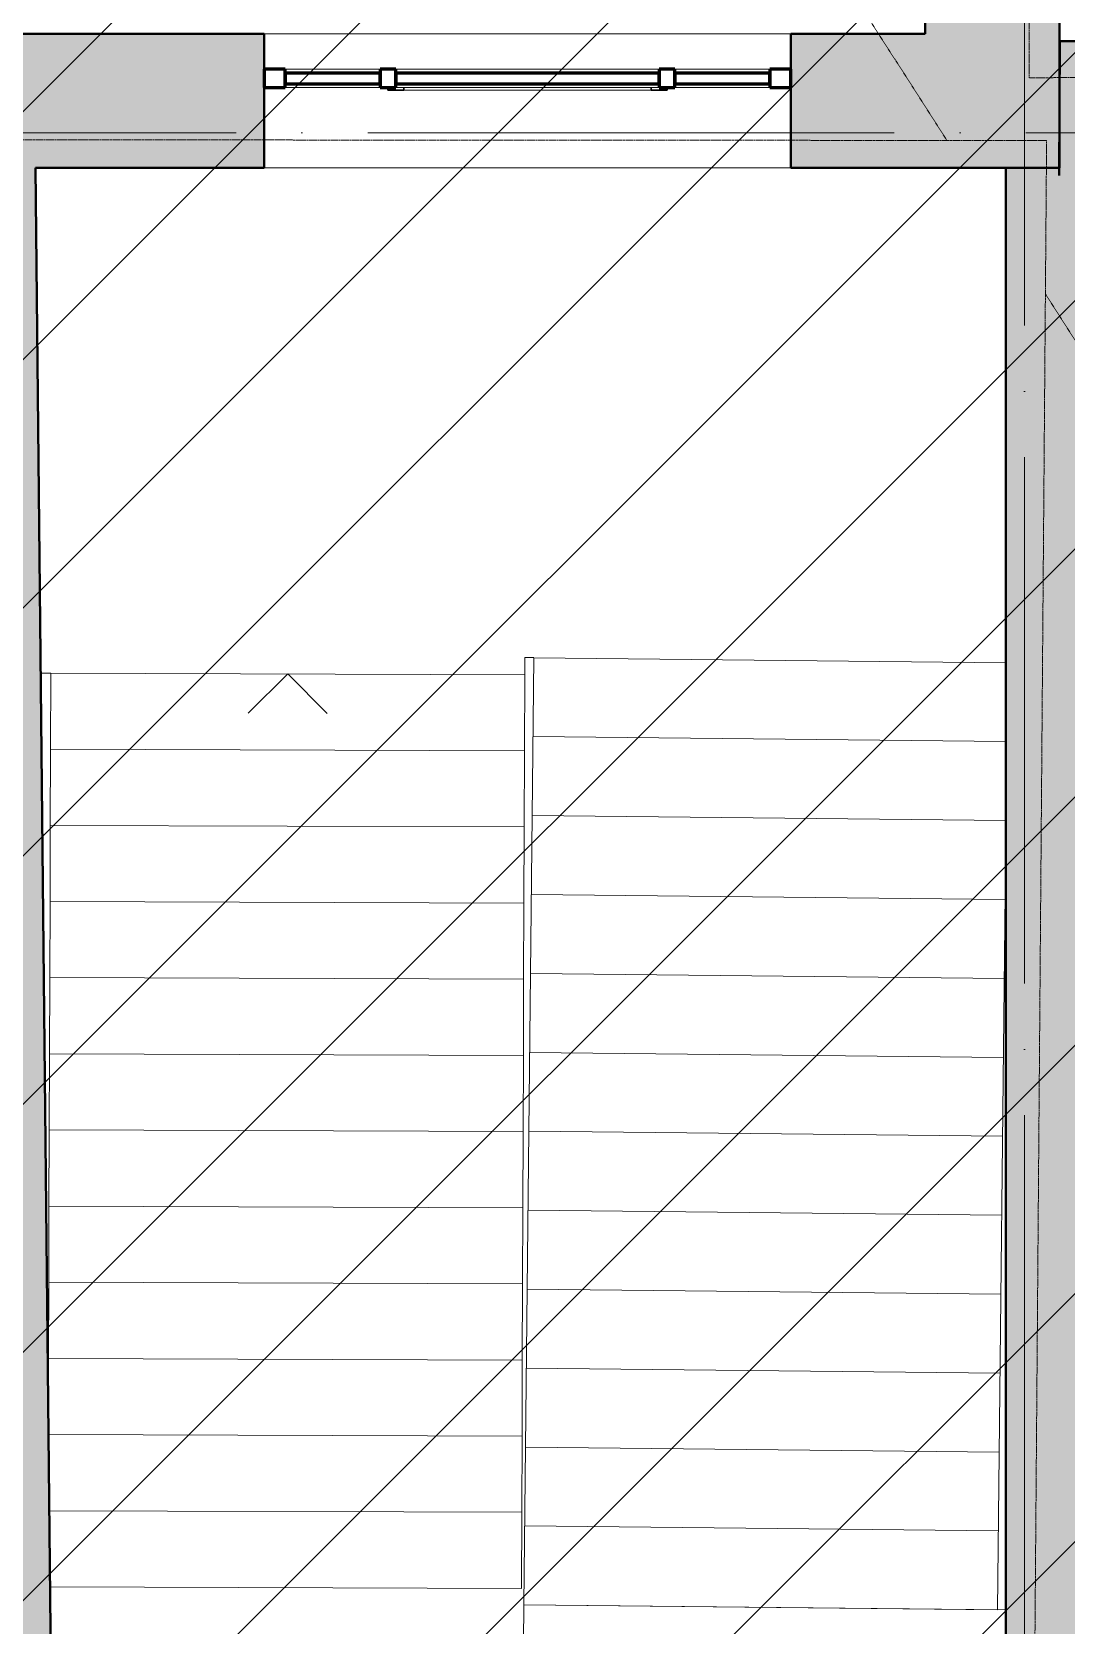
# Model space of a CAD drawing. Header units: millimetres. Extents: x 3050 to 430575, y -569542 to 36130.
# Drawn here: x 322060 to 325988, y -415734 to -409681 of the extents above; entities that cross this region are included whole.
import ezdxf

# ---------------------------------------------------------------- set-up
doc = ezdxf.new("R2010")
doc.units = ezdxf.units.MM
doc.linetypes.add('ADSK_Линия сетки', pattern=[25, 20, -2.5, 0, -2.5])
doc.linetypes.add('ADSK_Сверху', pattern=[4.5, 3, -1.5])
for name, color, linetype, lineweight in [('_ Окна', 7, 'Continuous', 30), ('Витраж', 7, 'Continuous', 18), ('Крыша', 7, 'Continuous', 18), ('Лестницы', 7, 'Continuous', 18), ('Окна', 7, 'Continuous', 18), ('Оси', 7, 'Continuous', 9), ('Панели витража', 7, 'Continuous', 18), ('Перекрытие', 7, 'Continuous', 18), ('Стены внутренние', 7, 'Continuous', 18), ('Стены наружные', 7, 'Continuous', 18), ('Стрелки вверх', 7, 'Continuous', 18)]:
    doc.layers.add(name, color=color, linetype=linetype, lineweight=lineweight)
doc.layers.add('Линии', color=7, linetype='Continuous', lineweight=9, true_color=0x00a600)

# ---------------------------------------------------------------- blocks, each defined once
blk = doc.blocks.new('Прямоугольный импост - 70х20_60мм-V4-04 План 4-го этажа маркировочный')
at = {"layer": 'Витраж', "color": 253, "linetype": 'ADSK_Сверху', "true_color": 0xaaaaaa}
for p, q in [((5949, 20783.6), (6419, 20783.6)), ((6419, 20713.6), (6419, 20783.6)), ((5949, 20713.6), (6419, 20713.6))]:
    blk.add_line(p, q, dxfattribs=at)
blk = doc.blocks.new('Прямоугольный импост - 70х20_60мм-1464263-04 План 4-го этажа маркировочный')
at = {"layer": 'Витраж', "color": 253, "linetype": 'ADSK_Сверху', "true_color": 0xaaaaaa}
for p, q in [((43992.8, 20799.1), (45052.8, 20799.1)), ((43992.8, 20729.1), (45052.8, 20729.1))]:
    blk.add_line(p, q, dxfattribs=at)
blk = doc.blocks.new('Прямоугольный импост - 70х20_60мм-V5-04 План 4-го этажа маркировочный')
at = {"layer": 'Витраж', "color": 253, "linetype": 'ADSK_Сверху', "true_color": 0xaaaaaa}
for p, q in [((4689, 20783.6), (4689, 20713.6)), ((4689, 20783.6), (5159, 20783.6)), ((4689, 20713.6), (5159, 20713.6))]:
    blk.add_line(p, q, dxfattribs=at)
blk = doc.blocks.new('Монолитная лестница - ___-724460-04 План 4-го этажа маркировочный')
at = {"layer": 'Линии', "color": 8, "lineweight": 18, "true_color": 0x808080}
for p, q in [((44512.2, 18498.8), (44512.4, 18563.8)), ((44512.4, 18563.8), (44546.8, 18563.5)), ((42673.7, 18505.2), (42712.2, 18505)), ((42712.2, 18505), (44512.2, 18498.8))]:
    blk.add_line(p, q, dxfattribs=at)
blk = doc.blocks.new('Системная панель - _AR_Стекло_40мм_привязка по центру-V116-04 План 4-го этажа маркировочный')
at = {"layer": 'Панели витража', "color": 1, "lineweight": 60, "true_color": 0xff0000}
for p, q in [((180, 20), (-180, 20)), ((-180, 20), (-180, -20)), ((180, -20), (180, 20)), ((-180, -20), (180, -20))]:
    blk.add_line(p, q, dxfattribs=at)
blk = doc.blocks.new('Прямоугольный импост - 70х20_60мм-V117-04 План 4-го этажа маркировочный')
at = {"layer": 'Витраж', "color": 1, "lineweight": 60, "true_color": 0xff0000}
for p, q in [((-80, 35), (0, 35)), ((-80, -35), (-80, 35)), ((0, 35), (0, -35)), ((0, -35), (-80, -35))]:
    blk.add_line(p, q, dxfattribs=at)
blk = doc.blocks.new('Прямоугольный импост - 70х20_60мм-V118-04 План 4-го этажа маркировочный')
at = {"layer": 'Витраж', "color": 1, "lineweight": 60, "true_color": 0xff0000}
for p, q in [((0, 35), (-80, 35)), ((-80, 35), (-80, -35)), ((0, -35), (0, 35)), ((-80, -35), (0, -35))]:
    blk.add_line(p, q, dxfattribs=at)
blk = doc.blocks.new('Витраж-тент со смещением вовне - 60мм 30 сдвиг-1466994-04 План 4-го этажа маркировочный')
at = {"layer": 'Линии', "color": 8, "lineweight": 18, "true_color": 0x808080}
for p, q in [((-530, -35), (-530, -45)), ((-530, -45), (-530, -35)), ((-470, -45), (-530, -45)), ((-470, -35), (-470, -45)), ((-470, -45), (470, -45)), ((470, -35), (470, -45)), ((470, -45), (530, -45)), ((530, -45), (530, -35)), ((530, -45), (530, -35))]:
    blk.add_line(p, q, dxfattribs=at)
blk = doc.blocks.new('Витраж-тент со смещением вовне - 60мм 30 сдвиг верхнее без сетки-1467094-04 План 4-го этажа маркировочный')
at = {"layer": '_ Окна'}
for p, q in [((-530, -35), (-530, -45)), ((-530, -45), (-530, -35)), ((-470, -45), (-530, -45)), ((-470, -35), (-470, -45)), ((470, -35), (470, -45)), ((470, -45), (530, -45)), ((530, -45), (530, -35)), ((530, -45), (530, -35))]:
    blk.add_line(p, q, dxfattribs=at)
at = {"layer": 'Окна'}
blk.add_line((-470, -45), (470, -45), dxfattribs=at)
blk = doc.blocks.new('Системная панель - _AR_Стекло_40мм_привязка по центру-V119-04 План 4-го этажа маркировочный')
at = {"layer": 'Панели витража', "color": 1, "lineweight": 60, "true_color": 0xff0000}
for p, q in [((500, 20), (-500, 20)), ((-500, 20), (-500, -20)), ((500, -20), (500, 20)), ((-500, -20), (500, -20))]:
    blk.add_line(p, q, dxfattribs=at)
blk = doc.blocks.new('Прямоугольный импост - 70х60мм-V120-04 План 4-го этажа маркировочный')
at = {"layer": 'Витраж', "color": 1, "lineweight": 60, "true_color": 0xff0000}
for p, q in [((-30, 35), (30, 35)), ((-30, -35), (-30, 35)), ((30, 35), (30, -35)), ((30, -35), (-30, -35))]:
    blk.add_line(p, q, dxfattribs=at)
blk = doc.blocks.new('Прямоугольный импост - 70х60мм-V102-04 План 4-го этажа маркировочный')
at = {"layer": 'Витраж'}
for p, q in [((5979, 20783.6), (6339, 20783.6)), ((6339, 20713.6), (5979, 20713.6))]:
    blk.add_line(p, q, dxfattribs=at)
blk = doc.blocks.new('Прямоугольный импост - 70х60мм-1464265-04 План 4-го этажа маркировочный')
at = {"layer": 'Витраж'}
for p, q in [((44022.8, 20799.1), (45022.8, 20799.1)), ((45022.8, 20729.1), (44022.8, 20729.1))]:
    blk.add_line(p, q, dxfattribs=at)
blk = doc.blocks.new('Монолитная лестница - Лестничная площадка_Внутренний_-2435408-04 План 4-го этажа маркировочный')
at = {"layer": 'Линии', "color": 8, "lineweight": 18, "true_color": 0x808080}
for p, q in [((44512.2, 18498.8), (44512.4, 18563.8)), ((44512.4, 18563.8), (44546.8, 18563.5)), ((42673.7, 18505.2), (42712.2, 18505)), ((42712.2, 18505), (44512.2, 18498.8))]:
    blk.add_line(p, q, dxfattribs=at)
blk = doc.blocks.new('Монолитная лестница - ___-2435407-04 План 4-го этажа маркировочный')
blk.add_blockref('Монолитная лестница - Лестничная площадка_Внутренний_-2435408-04 План 4-го этажа маркировочный', (0, 0))
blk = doc.blocks.new('Монолитная лестница - Марш_Внутренний_-2435406-04 План 4-го этажа маркировочный')
at = {"layer": 'Линии', "color": 8, "lineweight": 18, "true_color": 0x808080}
for p, q in [((42712.2, 18505), (42711.2, 18215.7)), ((44511.2, 18209.5), (44512.2, 18498.8)), ((42711.2, 18215.7), (42710.2, 17926.4)), ((42711.2, 18215.7), (44511.2, 18209.5)), ((44510.2, 17920.2), (44511.2, 18209.5)), ((42710.2, 17926.4), (42709.2, 17637.1)), ((42710.2, 17926.4), (44510.2, 17920.2)), ((44509.2, 17630.9), (44510.2, 17920.2)), ((42709.2, 17637.1), (42708.2, 17347.8)), ((42709.2, 17637.1), (44509.2, 17630.9)), ((44508.1, 17341.6), (44509.2, 17630.9)), ((42708.2, 17347.8), (42707.2, 17058.5)), ((42708.2, 17347.8), (44508.1, 17341.6)), ((44507.1, 17052.3), (44508.1, 17341.6)), ((42707.2, 17058.5), (42706.2, 16769.2)), ((42707.2, 17058.5), (44507.1, 17052.3)), ((44506.1, 16763), (44507.1, 17052.3)), ((42706.2, 16769.2), (42705.2, 16479.9)), ((42706.2, 16769.2), (44506.1, 16763)), ((44505.1, 16473.7), (44506.1, 16763)), ((42705.2, 16479.9), (42704.2, 16190.7)), ((42705.2, 16479.9), (44505.1, 16473.7)), ((44504.1, 16184.4), (44505.1, 16473.7)), ((42704.2, 16190.7), (42703.2, 15901.4)), ((42704.2, 16190.7), (44504.1, 16184.4)), ((44503.1, 15895.1), (44504.1, 16184.4)), ((42703.2, 15901.4), (42702.5, 15727.8)), ((42703.2, 15901.4), (44503.1, 15895.1)), ((44502.1, 15605.8), (44503.1, 15895.1)), ((42703.8, 15612), (44502.1, 15605.8)), ((44501.1, 15316.5), (44502.1, 15605.8)), ((42706.8, 15322.7), (44501.1, 15316.5)), ((44500.1, 15027.2), (44501.1, 15316.5)), ((42709.8, 15033.4), (44500.1, 15027.2))]:
    blk.add_line(p, q, dxfattribs=at)
blk = doc.blocks.new('Монолитная лестница - ___-2435405-04 План 4-го этажа маркировочный')
blk.add_blockref('Монолитная лестница - Марш_Внутренний_-2435406-04 План 4-го этажа маркировочный', (0, 0))
blk = doc.blocks.new('Монолитный марш - Марш_Внутренний_-2435406-04 План 4-го этажа маркировочный')
at = {"layer": 'Линии', "color": 8, "lineweight": 18, "true_color": 0x808080}
for p, q in [((42712.2, 18505), (42711.2, 18215.7)), ((44511.2, 18209.5), (44512.2, 18498.8)), ((42711.2, 18215.7), (42710.2, 17926.4)), ((42711.2, 18215.7), (44511.2, 18209.5)), ((44510.2, 17920.2), (44511.2, 18209.5)), ((42710.2, 17926.4), (42709.2, 17637.1)), ((42710.2, 17926.4), (44510.2, 17920.2)), ((44509.2, 17630.9), (44510.2, 17920.2)), ((42709.2, 17637.1), (42708.2, 17347.8)), ((42709.2, 17637.1), (44509.2, 17630.9)), ((44508.1, 17341.6), (44509.2, 17630.9)), ((42708.2, 17347.8), (42707.2, 17058.5)), ((42708.2, 17347.8), (44508.1, 17341.6)), ((44507.1, 17052.3), (44508.1, 17341.6)), ((42707.2, 17058.5), (42706.2, 16769.2)), ((42707.2, 17058.5), (44507.1, 17052.3)), ((44506.1, 16763), (44507.1, 17052.3)), ((42706.2, 16769.2), (42705.2, 16479.9)), ((42706.2, 16769.2), (44506.1, 16763)), ((44505.1, 16473.7), (44506.1, 16763)), ((42705.2, 16479.9), (42704.2, 16190.7)), ((42705.2, 16479.9), (44505.1, 16473.7)), ((44504.1, 16184.4), (44505.1, 16473.7)), ((42704.2, 16190.7), (42703.2, 15901.4)), ((42704.2, 16190.7), (44504.1, 16184.4)), ((44503.1, 15895.1), (44504.1, 16184.4)), ((42703.2, 15901.4), (42702.5, 15727.8)), ((42703.2, 15901.4), (44503.1, 15895.1)), ((44502.1, 15605.8), (44503.1, 15895.1)), ((42703.8, 15612), (44502.1, 15605.8)), ((44501.1, 15316.5), (44502.1, 15605.8)), ((42706.8, 15322.7), (44501.1, 15316.5)), ((44500.1, 15027.2), (44501.1, 15316.5)), ((42709.8, 15033.4), (44500.1, 15027.2))]:
    blk.add_line(p, q, dxfattribs=at)
blk = doc.blocks.new('Немонолитная площадка - Лестничная площадка_Внутренний_-2435408-04 План 4-го этажа маркировочный')
at = {"layer": 'Линии', "color": 8, "lineweight": 18, "true_color": 0x808080}
for p, q in [((44512.2, 18498.8), (44512.4, 18563.8)), ((44512.4, 18563.8), (44546.8, 18563.5)), ((42673.7, 18505.2), (42712.2, 18505)), ((42712.2, 18505), (44512.2, 18498.8))]:
    blk.add_line(p, q, dxfattribs=at)

msp = doc.modelspace()

# ---------------------------------------------------------------- hatches: boundary and pattern name
at = {"lineweight": 13, "true_color": 0x636466}
h = msp.add_hatch(dxfattribs=at)
h.set_pattern_fill('ANSI31', color=251, scale=210)
h.set_pattern_definition([(45, (-1812091.45, -109463.3), (-471.46345, 471.46345), [])])
h.paths.add_polyline_path([(336184.02, -379783.78), (293385.25, -379662.32), (293385.25, -437206.01), (336184.02, -437327.46)])
at = {"layer": 'Стены внутренние', "true_color": 0xc0c0c0}
for points in [[(322151.25, -417690.46), (322073.29, -410197.86), (321693.27, -410197.86), (321771.22, -417689.44), (322110.1, -417690.35)], [(326139.46, -418081.13), (326139.46, -410226.9), (325961.64, -410226.08), (325961.64, -410197.86), (325759.46, -410197.86), (325759.46, -418080.11)]]:
    msp.add_hatch(color=9, dxfattribs=at).paths.add_polyline_path(points)
at = {"layer": 'Стены наружные', "true_color": 0xc0c0c0}
h = msp.add_hatch(color=9, dxfattribs=at)
h.paths.add_polyline_path([(325806.22, -409687.86), (325962.82, -409687.86), (325962.82, -408641.64), (325452.82, -408641.64), (325452.82, -409687.86)])
h.paths.add_polyline_path([(325806.22, -406871.64), (325962.82, -406871.64), (325962.82, -404556.35), (325452.82, -404556.35), (325452.82, -406871.64)])
h.paths.add_polyline_path([(325452.82, -402786.35), (325962.82, -402786.35), (325962.82, -400535.66), (325452.82, -400535.66), (325452.82, -401343.85)])
h.paths.add_polyline_path([(325806.22, -398765.66), (325962.82, -398765.66), (325962.82, -396469.46), (325452.82, -396469.46), (325452.82, -398765.66)])
h.paths.add_polyline_path([(325806.22, -394699.46), (325962.82, -394699.46), (325962.82, -387372.71), (325452.82, -387372.71), (325452.82, -394699.46)])
h = msp.add_hatch(color=9, dxfattribs=at)
h.paths.add_polyline_path([(325962.82, -410197.86), (325962.82, -409687.86), (324942.42, -409687.86), (324942.42, -410197.86), (325961.64, -410197.86)])
h.paths.add_polyline_path([(321693.27, -410197.86), (322942.42, -410197.86), (322942.42, -409687.86), (321010.39, -409687.86), (321010.39, -410197.86), (321605.21, -410197.86)])
h.paths.add_polyline_path([(318671.51, -410197.86), (319280.39, -410197.86), (319280.39, -409687.86), (318161.51, -409687.86), (318161.51, -410197.86), (318499.84, -410197.86)])
h = msp.add_hatch(color=9, dxfattribs=at)
h.paths.add_polyline_path([(328653.69, -410238.51), (328656.05, -409728.51), (328457.08, -409727.59), (328454.73, -410237.59)])
h.paths.add_polyline_path([(326533.55, -410228.72), (326535.91, -409718.72), (325964, -409716.08), (325961.64, -410226.08), (326139.46, -410226.9)])

# ---------------------------------------------------------------- linework, layer by layer
at = {"layer": 'Крыша', "color": 253, "linetype": 'ADSK_Сверху', "true_color": 0xaaaaaa}
msp.add_line((326064.8, -410918.51), (325909.47, -410676.35), dxfattribs=at)
at = {"layer": 'Крыша', "color": 253, "linetype": 'ADSK_Сверху', "true_color": 0xaaaaaa, "flags": 128}
msp.add_lwpolyline([(325535.5, -410093.33), (325494.57, -410029.51), (324871.2, -409057.66)], dxfattribs=at)
at = {"layer": 'Лестницы'}
for p, q in [((323966.37, -412058.45), (323928.13, -415657.04)), ((323966.37, -412058.45), (323928.13, -415657.04)), ((325759.46, -412077.5), (323966.37, -412058.45)), ((325759.46, -412077.5), (323966.37, -412058.45)), ((325759.46, -412077.5), (323966.37, -412058.45)), ((325759.46, -412077.5), (323966.37, -412058.45)), ((325759.46, -412377.42), (323963.18, -412358.33)), ((325759.46, -412377.42), (323963.18, -412358.33)), ((325759.46, -412377.42), (323963.18, -412358.33)), ((325759.46, -412377.42), (323963.18, -412358.33)), ((325759.46, -412677.33), (323959.99, -412658.21)), ((325759.46, -412677.33), (323959.99, -412658.21)), ((325759.46, -412677.33), (323959.99, -412658.21)), ((325759.46, -412677.33), (323959.99, -412658.21)), ((325759.46, -412718.19), (325728.02, -415676.17)), ((325759.46, -412718.19), (325728.02, -415676.17)), ((325756.71, -412977.22), (323956.81, -412958.09)), ((325756.71, -412977.22), (323956.81, -412958.09)), ((325756.71, -412977.22), (323956.81, -412958.09)), ((325756.71, -412977.22), (323956.81, -412958.09)), ((325753.52, -413277.1), (323953.62, -413257.98)), ((325753.52, -413277.1), (323953.62, -413257.98)), ((325753.52, -413277.1), (323953.62, -413257.98)), ((325753.52, -413277.1), (323953.62, -413257.98)), ((325750.33, -413576.99), (323950.43, -413557.86)), ((325750.33, -413576.99), (323950.43, -413557.86)), ((325750.33, -413576.99), (323950.43, -413557.86)), ((325750.33, -413576.99), (323950.43, -413557.86)), ((325747.14, -413876.87), (323947.25, -413857.74)), ((325747.14, -413876.87), (323947.25, -413857.74)), ((325747.14, -413876.87), (323947.25, -413857.74)), ((325747.14, -413876.87), (323947.25, -413857.74)), ((325743.96, -414176.75), (323944.06, -414157.63)), ((325743.96, -414176.75), (323944.06, -414157.63)), ((325743.96, -414176.75), (323944.06, -414157.63)), ((325743.96, -414176.75), (323944.06, -414157.63)), ((325740.77, -414476.64), (323940.87, -414457.51)), ((325740.77, -414476.64), (323940.87, -414457.51)), ((325740.77, -414476.64), (323940.87, -414457.51)), ((325740.77, -414476.64), (323940.87, -414457.51)), ((325737.58, -414776.52), (323937.69, -414757.39)), ((325737.58, -414776.52), (323937.69, -414757.39)), ((325737.58, -414776.52), (323937.69, -414757.39)), ((325737.58, -414776.52), (323937.69, -414757.39)), ((325734.4, -415076.4), (323934.5, -415057.28)), ((325734.4, -415076.4), (323934.5, -415057.28)), ((325734.4, -415076.4), (323934.5, -415057.28)), ((325734.4, -415076.4), (323934.5, -415057.28)), ((325731.21, -415376.29), (323931.31, -415357.16)), ((325731.21, -415376.29), (323931.31, -415357.16)), ((325731.21, -415376.29), (323931.31, -415357.16)), ((325731.21, -415376.29), (323931.31, -415357.16)), ((325728.02, -415676.17), (323928.13, -415657.04)), ((325728.02, -415676.17), (323928.13, -415657.04))]:
    msp.add_line(p, q, dxfattribs=at)
at = {"layer": 'Линии', "color": 8, "lineweight": 18, "true_color": 0x808080}
for p, q in [((322942.42, -409687.86), (324942.42, -409687.86)), ((325962.82, -409716.08), (325964, -409716.08)), ((324942.42, -410197.86), (322942.42, -410197.86)), ((323931.76, -412123.12), (323931.99, -412058.08)), ((323931.99, -412058.08), (323966.37, -412058.45)), ((322093.26, -412116.75), (322131.77, -412116.88)), ((322131.77, -412116.88), (323931.76, -412123.12))]:
    msp.add_line(p, q, dxfattribs=at)
at = {"layer": 'Оси', "linetype": 'ADSK_Линия сетки', "ltscale": 100}
for p, q in [((325829.52, -435797.51), (325829.52, -386087.13)), ((268333.38, -410065.13), (336561.32, -410065.13))]:
    msp.add_line(p, q, dxfattribs=at)
at = {"layer": 'Перекрытие', "color": 9, "linetype": 'ADSK_Сверху', "true_color": 0xaad4d4}
for p, q in [((325847.87, -409855.61), (325836.18, -401951.92)), ((328781.23, -409833.16), (325847.87, -409855.61)), ((321969.68, -410091.03), (325914.01, -410093.57)), ((325914.01, -410093.57), (325853.93, -417811.63))]:
    msp.add_line(p, q, dxfattribs=at)
at = {"layer": 'Перекрытие', "color": 136, "true_color": 0x008080}
for p, q in [((323926.6, -415800.34), (323928.13, -415657.04)), ((323928.13, -415657.04), (325759.46, -415676.5))]:
    msp.add_line(p, q, dxfattribs=at)
at = {"layer": 'Стены внутренние', "lineweight": 40}
for p, q in [((322151.25, -417690.46), (322073.29, -410197.86)), ((325759.46, -417700.11), (325759.46, -410197.86))]:
    msp.add_line(p, q, dxfattribs=at)
at = {"layer": 'Стены наружные', "lineweight": 40}
for p, q in [((325452.82, -408641.64), (325452.82, -409687.86)), ((325962.82, -410197.86), (325962.82, -408641.64)), ((322942.42, -409687.86), (321010.39, -409687.86)), ((322942.42, -410197.86), (322942.42, -409687.86)), ((325452.82, -409687.86), (324942.42, -409687.86)), ((324942.42, -409687.86), (324942.42, -410197.86)), ((325964, -409716.08), (325961.64, -410226.08)), ((326535.91, -409718.72), (325964, -409716.08)), ((322073.29, -410197.86), (322942.42, -410197.86)), ((324942.42, -410197.86), (325962.82, -410197.86))]:
    msp.add_line(p, q, dxfattribs=at)
at = {"layer": 'Стрелки вверх'}
for q in [(322881.25, -412269.48), (323181.25, -412270.52)]:
    msp.add_line((323031.77, -412120), q, dxfattribs=at)

# ---------------------------------------------------------------- block references
at = {"layer": '_ Окна'}
msp.add_blockref('Витраж-тент со смещением вовне - 60мм 30 сдвиг верхнее без сетки-1467094-04 План 4-го этажа маркировочный', (323942.42, -409857.86), dxfattribs=at)
at = {"layer": 'Витраж', "color": 253, "linetype": 'ADSK_Сверху', "true_color": 0xaaaaaa}
for name, p in [('Прямоугольный импост - 70х20_60мм-V5-04 План 4-го этажа маркировочный', (318253.38, -430606.49)), ('Прямоугольный импост - 70х20_60мм-1464263-04 План 4-го этажа маркировочный', (279419.61, -430621.92)), ('Прямоугольный импост - 70х20_60мм-V4-04 План 4-го этажа маркировочный', (318523.38, -430606.49))]:
    msp.add_blockref(name, p, dxfattribs=at)
at = {"layer": 'Витраж', "rotation": 180}
msp.add_blockref('Прямоугольный импост - 70х20_60мм-V118-04 План 4-го этажа маркировочный', (322942.42, -409857.86), dxfattribs=at)
at = {"layer": 'Витраж'}
for name, p in [('Прямоугольный импост - 70х60мм-V102-04 План 4-го этажа маркировочный', (317043.38, -430606.49)), ('Прямоугольный импост - 70х60мм-1464265-04 План 4-го этажа маркировочный', (279419.61, -430621.92)), ('Прямоугольный импост - 70х60мм-V102-04 План 4-го этажа маркировочный', (318523.38, -430606.49))]:
    msp.add_blockref(name, p, dxfattribs=at)
at = {"layer": 'Витраж', "extrusion": (0, 0, -1), "rotation": 180}
for name, p in [('Прямоугольный импост - 70х60мм-V120-04 План 4-го этажа маркировочный', (-323412.42, -409857.86)), ('Прямоугольный импост - 70х60мм-V120-04 План 4-го этажа маркировочный', (-324472.42, -409857.86)), ('Прямоугольный импост - 70х20_60мм-V117-04 План 4-го этажа маркировочный', (-324942.42, -409857.86))]:
    msp.add_blockref(name, p, dxfattribs=at)
at = {"layer": 'Линии', "color": 8, "lineweight": 18, "true_color": 0x808080}
for name, p in [('Витраж-тент со смещением вовне - 60мм 30 сдвиг-1466994-04 План 4-го этажа маркировочный', (323942.42, -409857.86)), ('Монолитная лестница - ___-724460-04 План 4-го этажа маркировочный', (279419.61, -430621.92)), ('Монолитная лестница - ___-2435407-04 План 4-го этажа маркировочный', (279419.61, -430621.92)), ('Немонолитная площадка - Лестничная площадка_Внутренний_-2435408-04 План 4-го этажа маркировочный', (279419.61, -430621.92)), ('Монолитная лестница - ___-2435405-04 План 4-го этажа маркировочный', (279419.61, -430621.92)), ('Монолитный марш - Марш_Внутренний_-2435406-04 План 4-го этажа маркировочный', (279419.61, -430621.92))]:
    msp.add_blockref(name, p, dxfattribs=at)
at = {"layer": 'Панели витража'}
for name, p in [('Системная панель - _AR_Стекло_40мм_привязка по центру-V116-04 План 4-го этажа маркировочный', (323202.42, -409857.86)), ('Системная панель - _AR_Стекло_40мм_привязка по центру-V119-04 План 4-го этажа маркировочный', (323942.42, -409857.86)), ('Системная панель - _AR_Стекло_40мм_привязка по центру-V116-04 План 4-го этажа маркировочный', (324682.42, -409857.86))]:
    msp.add_blockref(name, p, dxfattribs=at)

doc.saveas('drawing.dxf')
